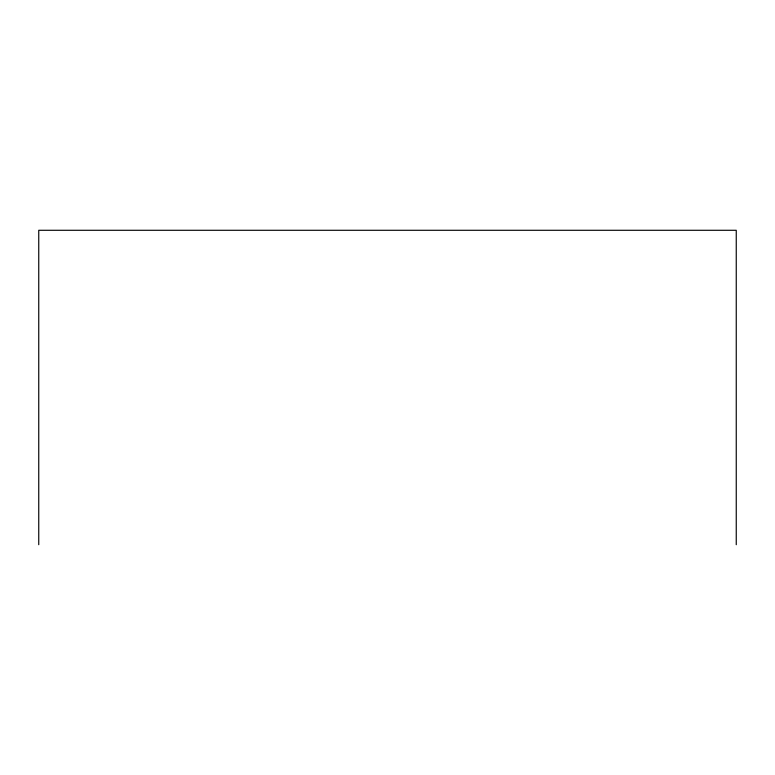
<?xml version="1.0" encoding="UTF-8"?>
<svg xmlns="http://www.w3.org/2000/svg" width="775" height="775" viewBox="0 0 775 775"><rect width="100%" height="100%" fill="white"/><g stroke="black" fill="none" stroke-linecap="round" stroke-linejoin="round"><path stroke-width="1.16" d="M736.25 544.718L736.25 230.282L38.75 230.282L38.75 544.718"/></g></svg>
